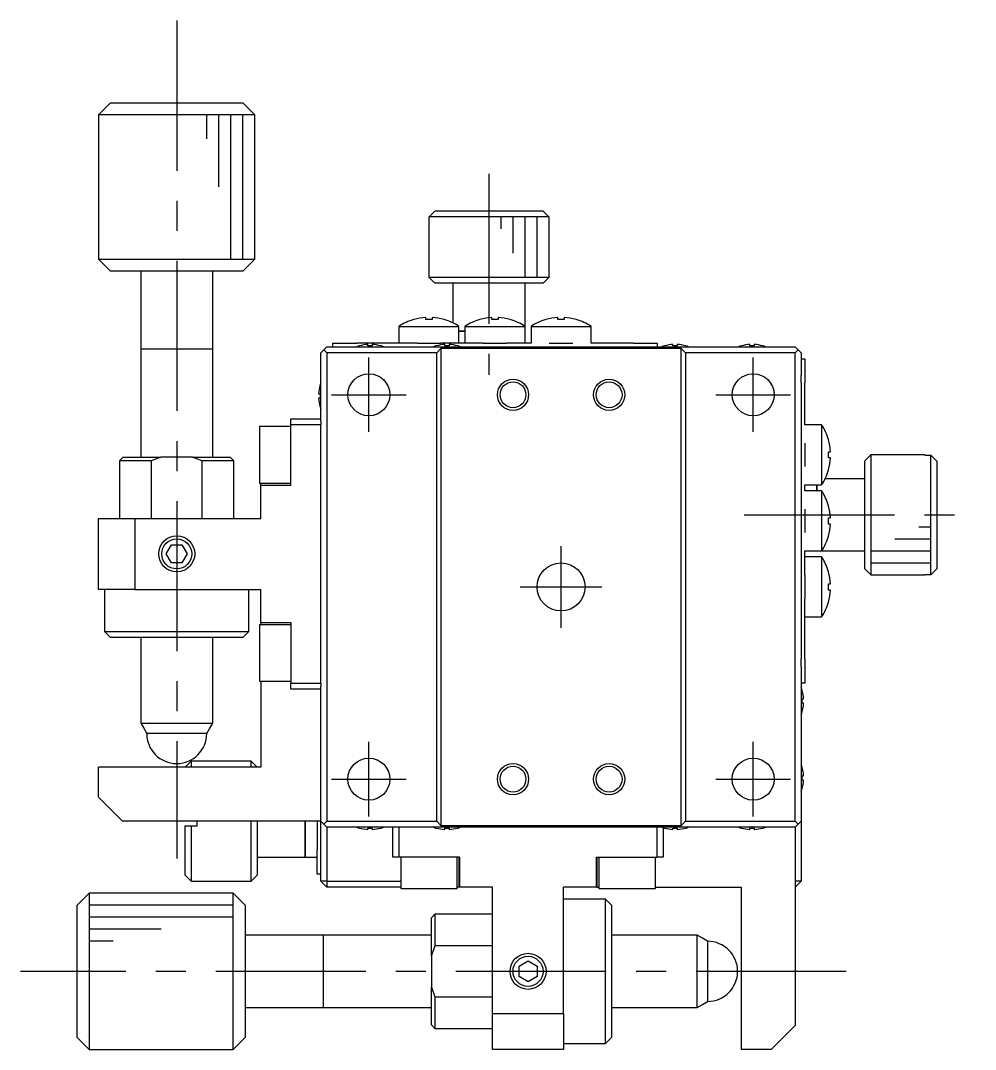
# Model space of a CAD drawing. Extents: x -213 to 364, y 25 to 498.
# Drawn here: x 284.7 to 364.2, y 235.8 to 321.4 of the extents above; entities that cross this region are included whole.
import ezdxf

# ---------------------------------------------------------------- set-up
doc = ezdxf.new("R2010")
doc.units = 0
doc.header["$LTSCALE"] = 10
doc.linetypes.add('CENTER', pattern=[2, 1.25, -0.25, 0.25, -0.25])
doc.layers.get('0').update_dxf_attribs({"linetype": 'CONTINUOUS'})
doc.layers.add('CENTER', color=1, linetype='CENTER')

msp = doc.modelspace()

# ---------------------------------------------------------------- linework, layer by layer
at = {"color": 7, "linetype": 'CONTINUOUS'}
for p, q in [((292.159167, 314.560696), (291.159167, 313.560696)), ((292.159167, 314.560696), (303.159167, 314.560696)), ((304.159167, 313.560696), (303.159167, 314.560696)), ((304.159167, 313.560696), (291.159167, 313.560696)), ((291.159167, 313.560696), (291.159167, 301.560696)), ((304.159167, 301.560696), (304.159167, 313.560696)), ((318.675192, 305.060696), (319.17698, 305.560696)), ((318.675192, 304.560696), (318.675192, 305.060696)), ((328.643141, 305.060696), (318.675192, 305.060696)), ((319.17698, 305.560696), (328.141354, 305.560696)), ((328.141354, 305.560696), (328.643141, 305.060696)), ((328.643141, 305.060696), (328.643141, 304.560696)), ((318.659167, 304.560696), (318.675192, 304.560696)), ((318.659167, 304.560696), (318.659167, 300.060696)), ((328.643141, 304.560696), (328.659167, 304.560696)), ((328.659167, 300.060696), (328.659167, 304.560696)), ((291.159167, 301.560696), (291.159433, 301.560696)), ((291.159167, 301.560696), (292.159167, 300.560696)), ((291.159433, 301.560696), (304.159167, 301.560696)), ((303.159167, 300.560696), (304.159167, 301.560696)), ((294.659167, 300.560696), (292.159167, 300.560696)), ((303.159167, 300.560696), (292.159392, 300.560696)), ((300.659167, 300.560696), (294.659167, 300.560696)), ((294.659167, 300.560696), (294.659167, 294.060696)), ((300.659167, 300.560696), (294.65929, 300.560696)), ((303.159167, 300.560696), (300.659167, 300.560696)), ((300.659167, 294.060696), (300.659167, 300.560696)), ((318.659167, 300.060696), (328.659167, 300.060696)), ((318.659167, 300.060696), (319.159167, 299.560696)), ((328.159167, 299.560696), (328.659167, 300.060696)), ((328.159167, 299.560696), (319.159167, 299.560696)), ((320.659167, 299.560696), (320.659167, 296.241825)), ((326.659167, 295.952353), (326.659167, 299.560696)), ((317.400577, 296.523277), (317.397234, 296.530132)), ((318.399167, 296.523277), (318.399167, 296.695649)), ((318.919167, 296.523277), (318.399167, 296.523277)), ((318.919167, 296.695649), (318.919167, 296.523277)), ((319.9211, 296.530132), (319.917756, 296.523277)), ((322.900577, 296.523277), (322.897234, 296.530132)), ((323.899167, 296.523277), (323.899167, 296.695649)), ((324.419167, 296.523277), (323.899167, 296.523277)), ((324.419167, 296.695649), (324.419167, 296.523277)), ((325.4211, 296.530132), (325.417756, 296.523277)), ((328.400577, 296.523277), (328.397234, 296.530132)), ((329.399167, 296.523277), (329.399167, 296.695649)), ((329.919167, 296.523277), (329.399167, 296.523277)), ((329.919167, 296.695649), (329.919167, 296.523277)), ((330.9211, 296.530132), (330.917756, 296.523277)), ((316.159167, 295.952353), (318.659167, 295.952353)), ((316.159167, 295.952353), (316.159167, 294.560696)), ((318.659167, 295.952353), (321.159167, 295.952353)), ((321.159167, 294.560696), (321.159167, 295.952353)), ((321.159167, 295.560696), (321.659167, 295.560696)), ((321.659167, 295.560696), (321.159167, 295.560696)), ((321.659167, 295.952353), (324.159167, 295.952353)), ((321.659167, 295.952353), (321.659167, 294.560696)), ((324.159167, 295.952353), (326.659167, 295.952353)), ((326.659167, 294.560696), (326.659167, 295.952353)), ((327.159167, 295.952353), (329.659167, 295.952353)), ((327.159167, 295.952353), (327.159167, 294.560696)), ((329.659167, 295.952353), (332.159167, 295.952353)), ((332.159167, 294.560696), (332.159167, 295.952353)), ((294.660993, 294.060696), (294.659162, 294.060696)), ((294.659167, 294.065696), (294.659167, 294.060696)), ((294.659167, 294.060696), (294.659167, 285.060715)), ((294.659167, 294.060696), (294.659167, 294.055696)), ((300.659172, 294.060696), (294.660993, 294.060696)), ((300.659167, 294.060696), (300.659167, 294.065696)), ((300.659167, 285.060715), (300.659167, 294.060696)), ((300.659167, 294.055696), (300.659167, 294.060696)), ((309.909167, 294.010696), (309.659167, 293.760696)), ((310.159167, 294.260696), (309.909167, 294.010696)), ((310.159167, 293.760696), (309.909167, 294.010696)), ((310.159167, 294.260696), (349.159167, 294.260696)), ((310.659167, 294.260696), (310.659167, 294.560696)), ((310.659167, 294.560696), (312.659167, 294.560696)), ((317.679371, 294.560696), (312.659167, 294.560696)), ((312.872805, 294.330218), (312.870551, 294.33484)), ((313.579167, 294.330218), (313.579167, 294.450555)), ((313.939167, 294.330218), (313.579167, 294.330218)), ((313.939167, 294.450555), (313.939167, 294.330218)), ((314.647783, 294.33484), (314.645528, 294.330218)), ((317.679371, 294.560696), (318.659167, 294.560696)), ((318.659167, 294.560696), (319.638963, 294.560696)), ((319.272805, 294.330218), (319.270551, 294.33484)), ((319.309167, 293.760696), (319.659167, 294.110696)), ((323.179371, 294.560696), (319.638963, 294.560696)), ((339.659167, 294.110696), (319.659167, 294.110696)), ((319.659167, 294.110696), (319.659167, 254.410696)), ((319.979167, 294.330218), (319.979167, 294.450555)), ((320.339167, 294.330218), (319.979167, 294.330218)), ((320.339167, 294.450555), (320.339167, 294.330218)), ((321.047783, 294.33484), (321.045528, 294.330218)), ((323.179371, 294.560696), (324.159167, 294.560696)), ((324.159167, 294.560696), (325.138963, 294.560696)), ((327.159167, 294.560696), (325.138963, 294.560696)), ((328.679371, 294.560696), (329.659167, 294.560696)), ((329.659167, 294.560696), (330.638963, 294.560696)), ((335.659167, 294.560696), (332.159167, 294.560696)), ((335.659167, 294.560696), (337.659167, 294.560696)), ((337.659167, 294.560696), (337.659167, 294.260696)), ((338.272805, 294.330218), (338.270551, 294.33484)), ((338.979167, 294.330218), (338.979167, 294.450555)), ((339.339167, 294.330218), (338.979167, 294.330218)), ((339.339167, 294.450555), (339.339167, 294.330218)), ((339.659167, 294.110696), (340.009167, 293.760696)), ((339.659167, 254.410696), (339.659167, 294.110696)), ((340.047783, 294.33484), (340.045528, 294.330218)), ((344.672805, 294.330218), (344.670551, 294.33484)), ((345.379167, 294.330218), (345.379167, 294.450555)), ((345.739167, 294.330218), (345.379167, 294.330218)), ((345.739167, 294.450555), (345.739167, 294.330218)), ((346.447783, 294.33484), (346.445528, 294.330218)), ((349.409167, 294.010696), (349.159167, 294.260696)), ((349.409167, 294.010696), (349.159167, 293.760696)), ((349.659167, 293.760696), (349.409167, 294.010696)), ((309.659167, 288.060696), (309.659167, 293.760696)), ((319.309167, 293.760696), (310.159167, 293.760696)), ((310.159167, 293.760696), (310.159167, 254.760696)), ((319.309167, 254.760696), (319.309167, 293.760696)), ((349.159167, 293.760696), (340.009167, 293.760696)), ((340.009167, 293.760696), (340.009167, 254.760696)), ((349.159167, 254.760696), (349.159167, 293.760696)), ((349.659167, 293.760696), (349.659167, 291.885196)), ((349.659167, 293.260696), (349.959167, 293.260696)), ((349.959167, 293.260696), (349.959167, 291.260696)), ((349.659167, 291.260696), (349.659167, 291.885196)), ((349.659167, 291.260696), (349.659167, 268.260696)), ((349.959167, 287.760696), (349.959167, 291.260696)), ((309.585023, 291.049312), (309.589645, 291.047057)), ((347.397729, 290.46045), (347.397729, 290.060942)), ((309.469308, 290.340696), (309.589645, 290.340696)), ((309.589645, 289.980696), (309.469308, 289.980696)), ((309.589645, 290.340696), (309.589645, 289.980696)), ((309.589645, 289.274335), (309.585023, 289.27208)), ((307.159167, 287.760696), (307.159167, 288.260696)), ((307.159167, 288.260696), (309.659167, 288.260696)), ((309.659167, 288.060696), (309.659167, 287.760696)), ((304.559167, 287.610696), (304.559167, 282.910696)), ((307.159167, 287.610696), (304.559167, 287.610696)), ((307.159167, 282.713168), (307.159167, 287.760696)), ((309.659167, 287.760696), (307.159167, 287.760696)), ((309.659167, 266.260696), (309.659167, 287.760696)), ((351.350824, 287.760696), (349.959167, 287.760696)), ((351.350824, 287.760696), (351.350824, 285.260696)), ((349.959167, 286.240492), (349.959167, 285.260696)), ((351.921747, 286.519286), (351.928602, 286.522629)), ((349.959167, 285.260696), (349.959167, 284.2809)), ((351.350824, 285.260696), (351.350824, 282.760696)), ((351.921747, 285.520696), (352.094119, 285.520696)), ((351.921747, 285.000696), (351.921747, 285.520696)), ((355.459167, 285.260696), (354.959167, 284.760696)), ((355.459167, 285.260696), (355.459167, 275.260696)), ((359.959167, 285.260696), (355.459167, 285.260696)), ((359.959167, 285.260696), (359.959167, 285.24467)), ((359.959167, 285.24467), (360.459167, 285.24467)), ((360.459167, 275.276722), (360.459167, 285.24467)), ((360.459167, 285.24467), (360.959167, 284.742883)), ((293.209167, 285.060696), (292.909167, 284.760696)), ((295.537846, 284.760696), (292.909167, 284.760696)), ((292.909167, 284.760696), (292.909167, 279.960696)), ((293.209167, 285.060696), (296.340076, 285.060696)), ((296.340076, 285.060696), (295.537846, 284.760696)), ((295.537846, 284.760696), (295.537846, 279.960696)), ((298.978257, 285.060696), (296.340076, 285.060696)), ((298.978257, 285.060696), (302.109167, 285.060696)), ((299.780487, 284.760696), (298.978257, 285.060696)), ((302.409167, 284.760696), (299.780487, 284.760696)), ((299.780487, 279.960696), (299.780487, 284.760696)), ((302.409167, 284.760696), (302.109167, 285.060696)), ((302.409167, 279.960696), (302.409167, 284.760696)), ((352.094119, 285.000696), (351.921747, 285.000696)), ((354.959167, 275.760696), (354.959167, 284.760696)), ((360.959167, 284.742883), (360.959167, 275.778509)), ((351.928602, 283.998763), (351.921747, 284.002107)), ((304.559167, 282.910696), (307.159167, 282.910696)), ((304.659167, 282.742541), (304.659167, 282.910696)), ((304.659167, 282.742541), (307.159167, 282.742541)), ((304.659167, 282.713168), (304.659167, 282.742541)), ((304.659167, 279.960696), (304.659167, 282.713168)), ((307.159167, 282.713168), (304.659167, 282.713168)), ((349.959167, 282.260696), (349.959167, 282.760696)), ((349.959167, 282.760696), (351.350824, 282.760696)), ((350.959167, 282.760696), (350.959167, 282.260696)), ((350.959167, 282.260696), (350.959167, 282.760696)), ((354.959167, 283.260696), (351.640296, 283.260696)), ((351.350824, 282.260696), (349.959167, 282.260696)), ((351.350824, 282.260696), (351.350824, 279.760696)), ((351.921747, 281.019286), (351.928602, 281.022629)), ((349.959167, 280.740492), (349.959167, 279.760696)), ((291.159167, 274.060696), (291.159167, 279.960696)), ((291.159167, 279.960696), (294.159167, 279.960696)), ((294.159167, 279.960696), (294.159167, 274.060696)), ((294.159167, 279.960696), (304.659167, 279.960696)), ((349.959167, 279.760696), (349.959167, 278.7809)), ((351.350824, 279.760696), (351.350824, 277.260696)), ((351.921747, 280.020696), (352.094119, 280.020696)), ((351.921747, 279.500696), (351.921747, 280.020696)), ((352.094119, 279.500696), (351.921747, 279.500696)), ((351.928602, 278.498763), (351.921747, 278.502107)), ((296.793141, 277.010696), (297.226154, 277.760696)), ((297.226154, 277.760696), (298.092179, 277.760696)), ((298.092179, 277.760696), (298.525192, 277.010696)), ((297.226154, 276.260696), (296.793141, 277.010696)), ((298.525192, 277.010696), (298.092179, 276.260696)), ((349.959167, 275.240492), (349.959167, 277.260696)), ((349.959167, 277.260696), (351.350824, 277.260696)), ((351.350824, 276.760696), (349.959167, 276.760696)), ((351.350824, 277.260696), (354.959167, 277.260696)), ((351.350824, 276.760696), (351.350824, 274.260696)), ((298.092179, 276.260696), (297.226154, 276.260696)), ((349.959167, 275.240492), (349.959167, 274.260696)), ((351.921747, 275.519286), (351.928602, 275.522629)), ((354.959167, 275.760696), (355.459167, 275.260696)), ((355.459167, 275.260696), (359.959167, 275.260696)), ((359.959167, 275.276722), (359.959167, 275.260696)), ((360.459167, 275.276722), (359.959167, 275.276722)), ((360.959167, 275.778509), (360.459167, 275.276722)), ((349.959167, 274.260696), (349.959167, 273.2809)), ((351.350824, 274.260696), (351.350824, 271.760696)), ((351.921747, 274.520696), (352.094119, 274.520696)), ((351.921747, 274.000696), (351.921747, 274.520696)), ((294.159167, 274.060696), (291.159167, 274.060696)), ((291.659167, 274.060696), (291.659167, 270.560696)), ((294.159167, 274.060696), (304.659167, 274.060696)), ((303.659167, 270.560696), (303.659167, 274.060696)), ((304.659167, 271.308224), (304.659167, 274.060696)), ((349.959167, 268.260696), (349.959167, 273.2809)), ((352.094119, 274.000696), (351.921747, 274.000696)), ((351.928602, 272.998763), (351.921747, 273.002107)), ((349.959167, 271.760696), (351.350824, 271.760696)), ((304.559167, 271.110696), (304.559167, 266.410696)), ((307.159167, 271.110696), (304.559167, 271.110696)), ((304.659167, 271.308224), (307.159167, 271.308224)), ((304.659167, 271.278851), (304.659167, 271.308224)), ((307.159167, 271.278851), (304.659167, 271.278851)), ((304.659167, 271.278851), (304.659167, 271.110696)), ((307.159167, 271.308224), (307.159167, 266.260696)), ((291.659167, 270.560696), (303.659167, 270.560696)), ((291.659167, 270.560696), (292.159167, 270.060696)), ((303.159167, 270.060696), (292.159167, 270.060696)), ((294.659167, 270.060677), (294.659167, 262.926721)), ((300.659167, 262.926721), (300.659167, 270.060677)), ((303.159167, 270.060696), (303.659167, 270.560696)), ((349.659167, 267.636196), (349.659167, 268.260696)), ((349.959167, 268.260696), (349.959167, 266.260696)), ((349.659167, 267.636196), (349.659167, 254.760696)), ((304.559167, 266.410696), (307.159167, 266.410696)), ((304.659167, 266.410696), (304.659167, 259.260696)), ((307.159167, 265.760696), (307.159167, 266.260696)), ((307.159167, 266.260696), (309.659167, 266.260696)), ((309.659167, 265.760696), (307.159167, 265.760696)), ((309.659167, 266.260696), (309.659167, 265.960696)), ((309.659167, 254.760696), (309.659167, 265.960696)), ((349.959167, 266.260696), (349.659167, 266.260696)), ((349.728688, 265.647058), (349.733311, 265.649312)), ((349.728688, 264.940696), (349.849026, 264.940696)), ((349.728688, 264.580696), (349.728688, 264.940696)), ((349.849026, 264.580696), (349.728688, 264.580696)), ((349.733311, 263.87208), (349.728688, 263.874335)), ((294.659167, 262.926721), (294.909167, 262.493709)), ((294.65929, 262.926721), (300.659167, 262.926721)), ((294.909167, 262.493709), (295.159167, 262.060696)), ((300.159167, 262.060696), (300.409167, 262.493709)), ((300.409167, 262.493709), (300.659167, 262.926721)), ((300.159167, 262.060696), (295.159269, 262.060696)), ((298.859167, 259.760696), (298.359167, 259.260696)), ((298.859167, 259.760696), (298.859167, 259.260696)), ((303.859167, 259.760696), (298.859167, 259.760696)), ((303.859167, 259.260696), (303.859167, 259.760696)), ((304.359167, 259.260696), (303.859167, 259.760696)), ((304.659167, 259.260696), (291.159167, 259.260696)), ((291.159167, 256.760696), (291.159167, 259.260696)), ((349.728688, 259.247058), (349.733311, 259.249312)), ((347.397729, 258.46045), (347.397729, 258.060942)), ((349.728688, 258.540696), (349.849026, 258.540696)), ((349.728688, 258.180696), (349.728688, 258.540696)), ((349.849026, 258.180696), (349.728688, 258.180696)), ((349.733311, 257.47208), (349.728688, 257.474335)), ((291.159167, 256.760696), (293.159167, 254.760696)), ((309.659167, 254.760696), (293.159167, 254.760696)), ((299.359167, 254.360696), (299.359167, 254.760696)), ((303.859167, 249.760696), (303.859167, 254.760696)), ((304.359167, 254.760696), (304.359167, 250.260696)), ((308.359167, 251.760696), (308.359167, 254.760696)), ((308.359167, 254.760696), (308.359167, 251.760696)), ((309.359167, 254.760696), (309.359167, 252.360696)), ((309.659167, 249.760696), (309.659167, 254.760696)), ((309.659167, 254.760696), (309.909167, 254.510696)), ((310.159167, 254.760696), (309.909167, 254.510696)), ((309.909167, 254.510696), (310.159167, 254.260696)), ((310.159167, 254.760696), (319.309167, 254.760696)), ((319.659167, 254.410696), (319.309167, 254.760696)), ((319.659167, 254.410696), (339.659167, 254.410696)), ((340.009167, 254.760696), (339.659167, 254.410696)), ((340.009167, 254.760696), (349.159167, 254.760696)), ((349.409167, 254.510696), (349.159167, 254.760696)), ((349.159167, 254.260696), (349.409167, 254.510696)), ((349.409167, 254.510696), (349.659167, 254.760696)), ((349.659167, 254.760696), (349.659167, 249.760696)), ((298.359167, 250.260696), (298.359167, 254.360696)), ((298.359167, 254.360696), (298.859167, 254.360696)), ((298.859167, 254.360696), (298.859167, 249.760696)), ((298.859167, 254.360696), (299.359167, 254.360696)), ((310.159167, 254.260696), (310.159167, 249.760696)), ((349.159167, 254.260696), (310.159167, 254.260696)), ((312.870551, 254.186552), (312.872805, 254.191174)), ((313.579167, 254.191174), (313.939167, 254.191174)), ((313.579167, 254.070837), (313.579167, 254.191174)), ((313.939167, 254.191174), (313.939167, 254.070837)), ((314.645528, 254.191174), (314.647783, 254.186552)), ((315.659167, 251.760696), (315.659167, 254.260696)), ((316.159167, 254.260696), (316.159167, 251.760696)), ((319.270551, 254.186552), (319.272805, 254.191174)), ((319.979167, 254.191174), (320.339167, 254.191174)), ((319.979167, 254.070837), (319.979167, 254.191174)), ((320.339167, 254.191174), (320.339167, 254.070837)), ((321.045528, 254.191174), (321.047783, 254.186552)), ((337.659167, 251.760696), (337.659167, 254.260696)), ((338.159167, 254.220959), (338.159167, 251.760696)), ((338.270551, 254.186552), (338.272805, 254.191174)), ((338.979167, 254.191174), (339.339167, 254.191174)), ((338.979167, 254.070837), (338.979167, 254.191174)), ((339.339167, 254.191174), (339.339167, 254.070837)), ((340.045528, 254.191174), (340.047783, 254.186552)), ((344.670551, 254.186552), (344.672805, 254.191174)), ((345.379167, 254.191174), (345.739167, 254.191174)), ((345.379167, 254.070837), (345.379167, 254.191174)), ((345.739167, 254.191174), (345.739167, 254.070837)), ((346.445528, 254.191174), (346.447783, 254.186552)), ((349.159167, 254.260696), (349.159167, 237.760696)), ((309.359167, 250.360696), (309.359167, 252.360696)), ((304.359167, 251.760696), (308.359167, 251.760696)), ((308.359167, 251.760696), (309.359167, 251.760696)), ((316.159167, 251.760696), (315.659167, 251.760696)), ((321.206695, 251.760696), (316.159167, 251.760696)), ((316.309167, 251.760696), (316.309167, 249.160696)), ((321.009167, 249.160696), (321.009167, 251.760696)), ((321.177322, 249.260696), (321.177322, 251.760696)), ((321.206695, 251.760696), (321.206695, 249.260696)), ((332.611639, 251.760696), (337.659167, 251.760696)), ((332.611639, 249.260696), (332.611639, 251.760696)), ((332.641011, 251.760696), (332.641011, 249.260696)), ((332.809167, 251.760696), (332.809167, 249.160696)), ((337.509167, 249.160696), (337.509167, 251.760696)), ((338.159167, 251.760696), (337.659167, 251.760696)), ((298.359167, 250.260696), (298.859167, 249.760696)), ((303.859167, 249.760696), (304.359167, 250.260696)), ((309.659167, 250.360696), (309.359167, 250.360696)), ((298.859167, 249.760696), (303.859167, 249.760696)), ((310.159167, 249.760696), (309.659167, 249.760696)), ((309.659167, 249.760696), (310.159167, 249.260696)), ((310.159167, 249.760696), (316.309167, 249.760696)), ((310.159167, 249.760696), (310.159167, 249.260696)), ((316.309167, 249.260696), (310.159167, 249.260696)), ((321.177322, 249.260696), (321.009167, 249.260696)), ((321.206695, 249.260696), (321.177322, 249.260696)), ((323.959167, 249.260696), (321.206695, 249.260696)), ((323.959167, 238.760696), (323.959167, 249.260696)), ((332.611639, 249.260696), (329.859167, 249.260696)), ((329.859167, 238.760696), (329.859167, 249.260696)), ((332.641011, 249.260696), (332.611639, 249.260696)), ((332.641011, 249.260696), (332.809167, 249.260696)), ((337.509167, 249.260696), (344.659167, 249.260696)), ((344.659167, 249.260696), (344.659167, 235.760696)), ((349.659167, 249.760696), (349.159167, 249.760696)), ((349.659167, 249.760696), (349.159167, 249.260696)), ((290.359167, 248.760696), (289.359167, 247.760696)), ((290.359167, 248.760696), (290.359167, 235.760696)), ((302.359167, 248.760696), (290.359167, 248.760696)), ((302.359167, 235.760963), (302.359167, 248.760696)), ((303.359167, 247.760696), (302.359167, 248.760696)), ((316.309167, 249.160696), (321.009167, 249.160696)), ((332.809167, 249.160696), (337.509167, 249.160696)), ((289.359167, 236.760696), (289.359167, 247.760696)), ((303.359167, 247.760696), (303.359167, 236.760922)), ((303.359167, 247.760696), (303.359167, 245.260696)), ((333.359167, 248.260696), (329.859167, 248.260696)), ((333.359167, 236.260696), (333.359167, 248.260696)), ((333.859167, 247.760696), (333.359167, 248.260696)), ((333.859167, 247.760696), (333.859167, 236.760696)), ((319.159167, 247.010696), (318.859167, 246.710696)), ((318.859167, 243.579787), (318.859167, 246.710696)), ((319.159167, 247.010696), (319.159167, 244.382016)), ((323.959167, 247.010696), (319.159167, 247.010696)), ((303.359167, 245.260696), (303.359167, 239.260696)), ((303.359167, 245.260696), (303.359167, 239.260819)), ((309.859167, 245.260696), (303.359167, 245.260696)), ((309.859167, 245.260696), (309.854167, 245.260696)), ((309.859167, 245.260701), (309.859167, 239.262583)), ((318.859147, 245.260696), (309.859167, 245.260696)), ((309.864167, 245.260696), (309.859167, 245.260696)), ((340.993141, 245.260696), (333.859186, 245.260696)), ((340.993141, 239.260819), (340.993141, 245.260696)), ((341.426154, 245.010696), (340.993141, 245.260696)), ((341.859167, 244.760696), (341.426154, 245.010696)), ((319.159167, 244.382016), (318.859167, 243.579787)), ((323.959167, 244.382016), (319.159167, 244.382016)), ((341.859167, 244.760696), (341.859167, 239.760799)), ((318.859167, 243.579787), (318.859167, 240.941605)), ((326.159167, 242.693709), (326.909167, 243.126721)), ((326.159167, 241.827683), (326.159167, 242.693709)), ((326.909167, 243.126721), (327.659167, 242.693709)), ((327.659167, 242.693709), (327.659167, 241.827683)), ((326.909167, 241.394671), (326.159167, 241.827683)), ((327.659167, 241.827683), (326.909167, 241.394671)), ((318.859167, 237.810696), (318.859167, 240.941605)), ((318.859167, 240.941605), (319.159167, 240.139376)), ((319.159167, 240.139376), (319.159167, 237.510696)), ((319.159167, 240.139376), (323.959167, 240.139376)), ((303.359167, 239.260696), (303.359167, 236.760696)), ((303.359167, 239.260696), (309.859167, 239.260696)), ((309.854167, 239.260696), (309.859167, 239.260696)), ((309.859167, 239.262583), (309.859167, 239.260691)), ((309.859167, 239.260696), (318.859147, 239.260696)), ((309.859167, 239.260696), (309.864167, 239.260696)), ((333.859186, 239.260696), (340.993141, 239.260696)), ((340.993141, 239.260696), (341.426154, 239.510696)), ((341.426154, 239.510696), (341.859167, 239.760696)), ((323.959167, 238.760696), (329.859167, 238.760696)), ((323.959167, 235.760696), (323.959167, 238.760696)), ((329.859167, 238.760696), (329.859167, 235.760696)), ((318.859167, 237.810696), (319.159167, 237.510696)), ((319.159167, 237.510696), (323.959167, 237.510696)), ((347.159167, 235.760696), (349.159167, 237.760696)), ((289.359167, 236.760696), (290.359167, 235.760696)), ((302.359167, 235.760696), (303.359167, 236.760696)), ((333.359167, 236.260696), (333.859167, 236.760696)), ((290.359167, 235.760696), (302.359167, 235.760696)), ((302.359167, 235.760696), (302.359167, 235.760963)), ((329.859167, 235.760696), (323.959167, 235.760696)), ((329.859167, 236.260696), (333.359167, 236.260696)), ((347.159167, 235.760696), (344.659167, 235.760696))]:
    msp.add_line(p, q, dxfattribs=at)
at = {"color": 3, "linetype": 'CONTINUOUS'}
for p, q in [((300.159167, 311.560696), (300.159167, 313.560696)), ((301.159167, 307.560696), (301.159167, 313.560696)), ((302.159167, 301.560696), (302.159167, 313.560696)), ((303.159167, 301.560696), (303.159167, 313.560696)), ((324.659167, 304.060696), (324.659167, 305.060696)), ((325.659167, 302.060696), (325.659167, 305.060696)), ((326.659167, 300.060696), (326.659167, 305.060696)), ((327.659167, 300.060696), (327.659167, 305.060696)), ((359.459167, 279.260696), (360.459167, 279.260696)), ((357.459167, 278.260696), (360.459167, 278.260696)), ((355.459167, 277.260696), (360.459167, 277.260696)), ((355.459167, 276.260696), (360.459167, 276.260696)), ((302.359167, 247.760696), (290.359167, 247.760696)), ((302.359167, 246.760696), (290.359167, 246.760696)), ((296.359167, 245.760696), (290.359167, 245.760696)), ((292.359167, 244.760696), (290.359167, 244.760696))]:
    msp.add_line(p, q, dxfattribs=at)
at = {"color": 7, "linetype": 'CONTINUOUS'}
for centre, radius in [((313.659167, 290.260696), 1.75), ((325.659167, 290.260696), 1.075), ((333.659167, 290.260696), 1.075), ((345.659167, 290.260696), 1.75), ((297.659167, 277.010696), 1.25), ((329.659167, 274.260696), 2), ((313.659167, 258.260696), 1.75), ((345.659167, 258.260696), 1.75), ((325.659167, 258.260696), 1.075), ((333.659167, 258.260696), 1.075), ((326.909167, 242.260696), 1.25)]:
    msp.add_circle(centre, radius, dxfattribs=at)
at = {"color": 3, "linetype": 'CONTINUOUS'}
for centre, radius in [((325.659167, 290.260696), 1.3), ((333.659167, 290.260696), 1.3), ((297.659167, 277.010696), 1.5), ((325.659167, 258.260696), 1.3), ((333.659167, 258.260696), 1.3), ((326.909167, 242.260696), 1.5)]:
    msp.add_circle(centre, radius, dxfattribs=at)
at = {"color": 7, "linetype": 'CONTINUOUS'}
for centre, radius, start, end in [((318.659167, 292.210696), 4.5, 106.285843, 123.748989), ((318.659167, 292.210696), 4.492483, 93.317816, 106.26943), ((318.659167, 292.210696), 4.492483, 73.73057, 86.682184), ((318.659167, 292.210696), 4.5, 56.251011, 73.714157), ((324.159167, 292.210696), 4.5, 106.285843, 123.748989), ((324.159167, 292.210696), 4.492483, 93.317816, 106.26943), ((324.159167, 292.210696), 4.492483, 73.73057, 86.682184), ((324.159167, 292.210696), 4.5, 56.251011, 73.714157), ((329.659167, 292.210696), 4.5, 106.285843, 123.748989), ((329.659167, 292.210696), 4.492483, 93.317816, 106.26943), ((329.659167, 292.210696), 4.492483, 73.73057, 86.682184), ((329.659167, 292.210696), 4.5, 56.251011, 73.714157), ((313.759167, 291.260696), 3.2, 106.122533, 110.364135), ((313.759167, 291.260696), 3.194933, 93.229709, 106.106712), ((313.759167, 291.260696), 3.194933, 73.893288, 86.770291), ((313.759167, 291.260696), 3.2, 69.635865, 73.877467), ((320.159167, 291.260696), 3.2, 106.122533, 110.364135), ((320.159167, 291.260696), 3.194933, 93.229709, 106.106712), ((320.159167, 291.260696), 3.194933, 73.893288, 86.770291), ((320.159167, 291.260696), 3.2, 69.635865, 73.877467), ((339.159167, 291.260696), 3.2, 106.122533, 110.364135), ((339.159167, 291.260696), 3.194933, 93.229709, 106.106712), ((339.159167, 291.260696), 3.194933, 73.893288, 86.770291), ((339.159167, 291.260696), 3.2, 69.635865, 73.877467), ((345.559167, 291.260696), 3.2, 106.122533, 110.364135), ((345.559167, 291.260696), 3.194933, 93.229709, 106.106712), ((345.559167, 291.260696), 3.194933, 73.893288, 86.770291), ((345.559167, 291.260696), 3.2, 69.635865, 73.877467), ((312.659167, 290.160696), 3.2, 159.635865, 163.877467), ((312.659167, 290.160696), 3.194933, 163.893288, 176.770291), ((312.659167, 290.160696), 3.194933, 183.229709, 196.106712), ((312.659167, 290.160696), 3.2, 196.122533, 200.364135), ((347.609167, 285.260696), 4.5, 16.285843, 33.748989), ((347.609167, 285.260696), 4.492483, 3.317816, 16.26943), ((347.609167, 285.260696), 4.492483, 343.73057, 356.682184), ((347.609167, 285.260696), 4.5, 326.251011, 343.714157), ((347.609167, 279.760696), 4.5, 16.285843, 33.748989), ((347.609167, 279.760696), 4.492483, 3.317816, 16.26943), ((347.609167, 279.760696), 4.492483, 343.73057, 356.682184), ((347.609167, 279.760696), 4.5, 326.251011, 343.714157), ((347.609167, 274.260696), 4.5, 16.285843, 33.748989), ((347.609167, 274.260696), 4.492483, 3.317816, 16.26943), ((347.609167, 274.260696), 4.492483, 343.73057, 356.682184), ((347.609167, 274.260696), 4.5, 326.251011, 343.714157), ((346.659167, 264.760696), 3.2, 16.122533, 20.364135), ((346.659167, 264.760696), 3.194933, 3.229709, 16.106712), ((346.659167, 264.760696), 3.2, 339.635865, 343.877467), ((346.659167, 264.760696), 3.194933, 343.893288, 356.770291), ((297.659167, 262.060696), 2.5, 180, 0), ((346.659167, 258.360696), 3.2, 16.122533, 20.364135), ((346.659167, 258.360696), 3.194933, 3.229709, 16.106712), ((346.659167, 258.360696), 3.194933, 343.893288, 356.770291), ((346.659167, 258.360696), 3.2, 339.635865, 343.877467), ((313.759167, 257.260696), 3.2, 249.635865, 253.877467), ((313.759167, 257.260696), 3.194933, 253.893288, 266.770291), ((313.759167, 257.260696), 3.194933, 273.229709, 286.106712), ((313.759167, 257.260696), 3.2, 286.122533, 290.364135), ((320.159167, 257.260696), 3.2, 249.635865, 253.877467), ((320.159167, 257.260696), 3.194933, 253.893288, 266.770291), ((320.159167, 257.260696), 3.194933, 273.229709, 286.106712), ((320.159167, 257.260696), 3.2, 286.122533, 290.364135), ((339.159167, 257.260696), 3.2, 249.635865, 253.877467), ((339.159167, 257.260696), 3.194933, 253.893288, 266.770291), ((339.159167, 257.260696), 3.194933, 273.229709, 286.106712), ((339.159167, 257.260696), 3.2, 286.122533, 290.364135), ((345.559167, 257.260696), 3.2, 249.635865, 253.877467), ((345.559167, 257.260696), 3.194933, 253.893288, 266.770291), ((345.559167, 257.260696), 3.194933, 273.229709, 286.106712), ((345.559167, 257.260696), 3.2, 286.122533, 290.364135), ((341.859167, 242.260696), 2.5, 270, 90)]:
    msp.add_arc(centre, radius, start, end, dxfattribs=at)
at = {"layer": 'CENTER', "color": 1, "linetype": 'CENTER'}
for p, q in [((297.659167, 321.410696), (297.659167, 251.660696)), ((323.659167, 308.660696), (323.659167, 291.910696)), ((313.659167, 287.160696), (313.659167, 293.360696)), ((345.659167, 287.160696), (345.659167, 293.360696)), ((310.559167, 290.260696), (316.759167, 290.260696)), ((342.559167, 290.260696), (348.759167, 290.260696)), ((344.909167, 280.260696), (364.159167, 280.260696)), ((329.659167, 270.860696), (329.659167, 277.660696)), ((326.259167, 274.260696), (333.059167, 274.260696)), ((313.659167, 255.160696), (313.659167, 261.360696)), ((345.659167, 255.160696), (345.659167, 261.360696)), ((310.559167, 258.260696), (316.759167, 258.260696)), ((342.559167, 258.260696), (348.759167, 258.260696)), ((353.409167, 242.260696), (284.659167, 242.260696))]:
    msp.add_line(p, q, dxfattribs=at)

doc.saveas('drawing.dxf')
